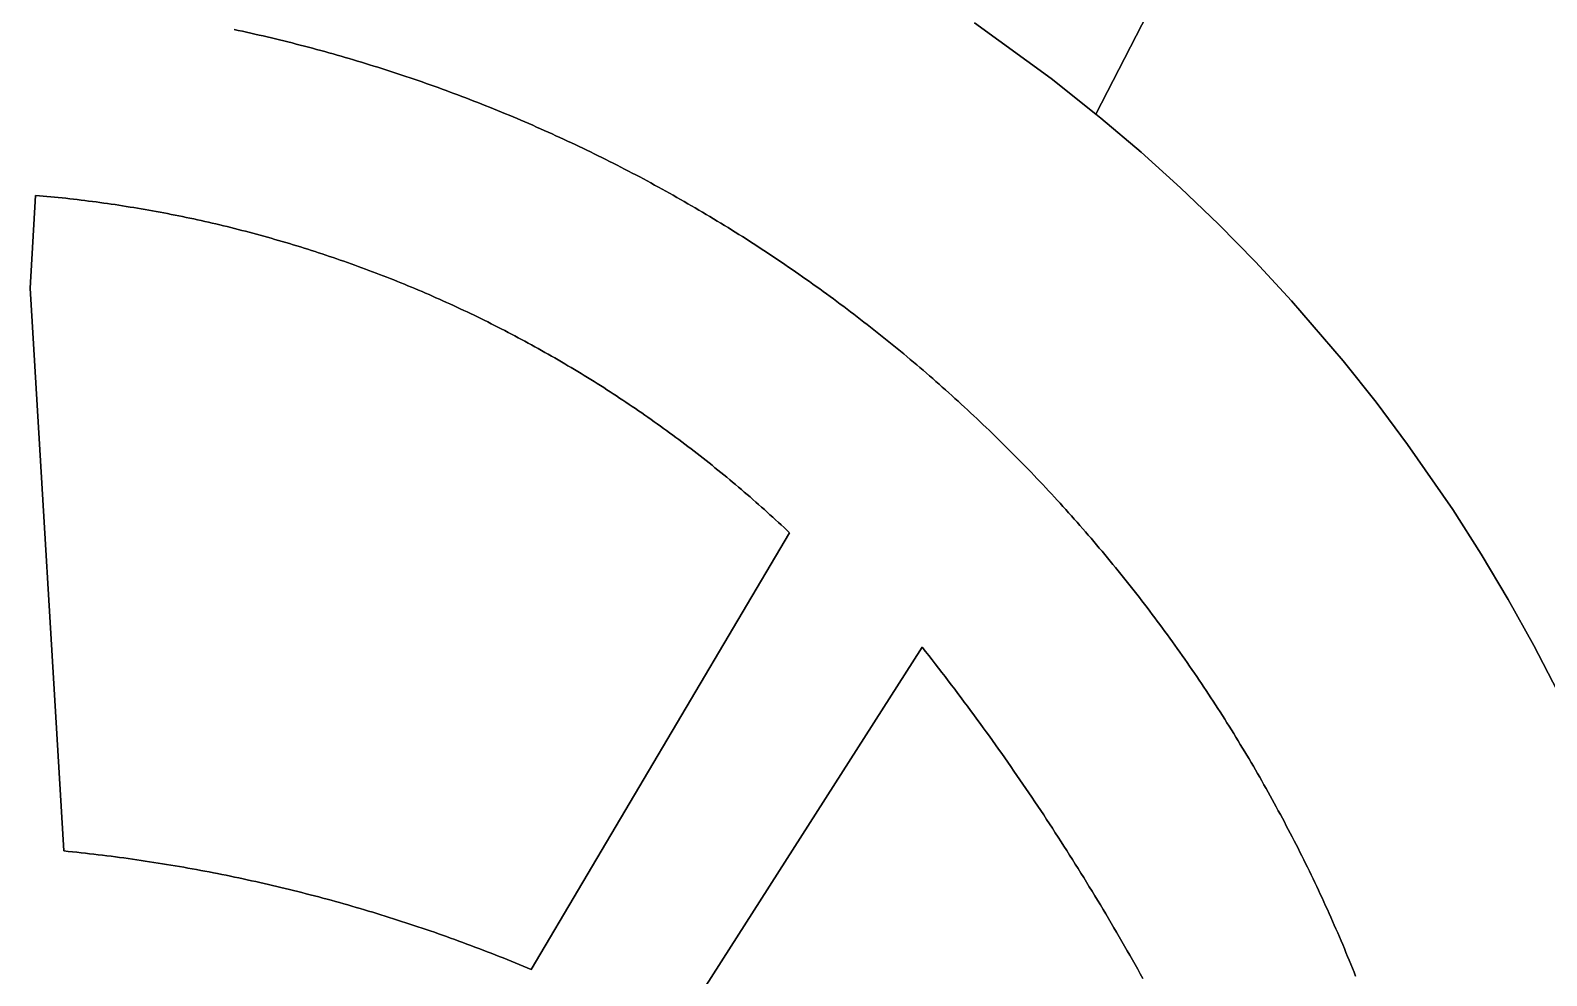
# Model space of a CAD drawing. Header units: millimetres. Extents: x 1811966 to 2218310, y 20519 to 471429.
# Drawn here: x 2002104 to 2054372, y 253441 to 286002 of the extents above; entities that cross this region are included whole.
import ezdxf

# ---------------------------------------------------------------- set-up
doc = ezdxf.new("R2010")
doc.units = ezdxf.units.MM
doc.layers.add('CLOSED_AREAS', color=7, linetype='Continuous')
doc.layers.add('REGION_HOLES', color=7, linetype='Continuous')

msp = doc.modelspace()

# ---------------------------------------------------------------- linework, layer by layer
at = {"layer": 'CLOSED_AREAS'}
for points in [[(2034643.811, 286257.625), (2037286.465, 284344.019), (2038831.713, 283119.077), (2050552.959, 305874.596)], [(2050552.959, 305874.596), (2038831.713, 283119.077), (2039008.23, 282979.15), (2040395.6, 281801.062), (2041747.174, 280582.064), (2043061.733, 279323.238), (2044338.105, 278025.71), (2045575.16, 276690.644), (2047354.606, 274620.264), (2048488.604, 273196.621), (2049579.572, 271739.745), (2051133.228, 269494.967), (2052112.469, 267960.758), (2053045.433, 266397.977), (2053931.322, 264808.035), (2054743.64, 263241.854), (2080238.744, 285317.964), (2082906.278, 287627.772)], [(2047785.326, 253428.813), (2047731.04, 253564.65), (2047676.382, 253700.337), (2047621.354, 253835.875), (2047565.957, 253971.263), (2047510.19, 254106.498), (2047454.054, 254241.581), (2047397.55, 254376.51), (2047340.678, 254511.285), (2047283.438, 254645.903), (2047225.831, 254780.365), (2047167.857, 254914.67), (2047109.516, 255048.815), (2047050.81, 255182.801), (2046991.738, 255316.626), (2046932.301, 255450.289), (2046872.5, 255583.79), (2046812.334, 255717.126), (2046751.805, 255850.298), (2046690.912, 255983.305), (2046629.656, 256116.144), (2046568.039, 256248.816), (2046506.059, 256381.32), (2046443.718, 256513.653), (2046381.015, 256645.816), (2046317.953, 256777.807), (2046254.53, 256909.626), (2046190.748, 257041.271), (2046126.606, 257172.742), (2046062.106, 257304.037), (2045997.248, 257435.155), (2045932.032, 257566.096), (2045866.459, 257696.858), (2045800.53, 257827.441), (2045734.244, 257957.843), (2045667.602, 258088.064), (2045600.606, 258218.103), (2045533.254, 258347.958), (2045465.549, 258477.629), (2045397.489, 258607.115), (2045329.077, 258736.414), (2045260.312, 258865.526), (2045191.194, 258994.45), (2045121.725, 259123.185), (2045051.905, 259251.73), (2044981.734, 259380.084), (2044911.214, 259508.246), (2044840.343, 259636.214), (2044769.124, 259763.989), (2044697.556, 259891.569), (2044625.64, 260018.953), (2044553.377, 260146.141), (2044480.767, 260273.13), (2044407.81, 260399.921), (2044334.508, 260526.512), (2044260.86, 260652.903), (2044186.868, 260779.093), (2044112.531, 260905.079), (2044037.851, 261030.863), (2043962.828, 261156.442), (2043887.462, 261281.816), (2043811.755, 261406.984), (2043735.706, 261531.944), (2043659.316, 261656.697), (2043582.586, 261781.241), (2043505.516, 261905.574), (2043428.108, 262029.697), (2043350.36, 262153.608), (2043272.275, 262277.307), (2043193.853, 262400.792), (2043115.093, 262524.062), (2043035.998, 262647.117), (2042956.567, 262769.956), (2042876.801, 262892.577), (2042796.7, 263014.98), (2042716.266, 263137.164), (2042635.499, 263259.128), (2042554.398, 263380.871), (2042472.966, 263502.392), (2042391.203, 263623.691), (2042309.109, 263744.766), (2042226.684, 263865.616), (2042143.93, 263986.241), (2042060.847, 264106.64), (2041977.436, 264226.811), (2041893.697, 264346.754), (2041809.631, 264466.469), (2041725.238, 264585.953), (2041640.52, 264705.207), (2041555.477, 264824.229), (2041470.109, 264943.018), (2041384.417, 265061.574), (2041298.401, 265179.895), (2041212.063, 265297.981), (2041125.403, 265415.832), (2041038.422, 265533.445), (2040951.12, 265650.82), (2040863.498, 265767.957), (2040775.557, 265884.854), (2040687.296, 266001.51), (2040598.718, 266117.925), (2040509.822, 266234.098), (2040420.61, 266350.028), (2040331.081, 266465.714), (2040241.237, 266581.155), (2040151.078, 266696.351), (2040060.606, 266811.3), (2039969.819, 266926.001), (2039878.72, 267040.455), (2039787.309, 267154.659), (2039695.587, 267268.613), (2039603.553, 267382.317), (2039511.21, 267495.769), (2039418.558, 267608.968), (2039325.596, 267721.914), (2039232.327, 267834.606), (2039138.751, 267947.043), (2039044.868, 268059.224), (2038950.679, 268171.148), (2038856.185, 268282.815), (2038761.387, 268394.224), (2038666.285, 268505.373), (2038570.879, 268616.263), (2038475.172, 268726.891), (2038379.163, 268837.258), (2038282.853, 268947.363), (2038186.243, 269057.204), (2038089.333, 269166.781), (2037992.125, 269276.093), (2037894.618, 269385.139), (2037796.815, 269493.919), (2037698.714, 269602.432), (2037600.318, 269710.676), (2037501.627, 269818.651), (2037402.642, 269926.357), (2037303.363, 270033.792), (2037203.791, 270140.955), (2037103.926, 270247.847), (2037003.771, 270354.465), (2036903.325, 270460.81), (2036802.589, 270566.88), (2036701.563, 270672.674), (2036600.25, 270778.193), (2036498.649, 270883.434), (2036396.761, 270988.398), (2036294.586, 271093.084), (2036192.127, 271197.49), (2036089.382, 271301.616), (2035986.354, 271405.461), (2035883.043, 271509.025), (2035779.45, 271612.306), (2035675.575, 271715.304), (2035571.419, 271818.018), (2035466.984, 271920.447), (2035362.269, 272022.592), (2035257.275, 272124.449), (2035152.005, 272226.02), (2035046.457, 272327.303), (2034940.633, 272428.298), (2034834.534, 272529.003), (2034728.16, 272629.419), (2034621.513, 272729.544), (2034514.593, 272829.377), (2034407.4, 272928.918), (2034299.937, 273028.166), (2034192.203, 273127.12), (2034084.199, 273225.78), (2033975.926, 273324.145), (2033867.386, 273422.214), (2033758.578, 273519.986), (2033649.503, 273617.461), (2033540.163, 273714.638), (2033430.558, 273811.516), (2033320.689, 273908.095), (2033210.557, 274004.373), (2033100.162, 274100.35), (2032989.506, 274196.026), (2032878.589, 274291.399), (2032767.412, 274386.469), (2032655.976, 274481.235), (2032544.282, 274575.697), (2032432.33, 274669.853), (2032320.122, 274763.704), (2032207.658, 274857.248), (2032094.939, 274950.484), (2031981.966, 275043.413), (2031868.74, 275136.033), (2031755.262, 275228.343), (2031641.532, 275320.344), (2031527.551, 275412.033), (2031413.32, 275503.412), (2031298.841, 275594.478), (2031184.113, 275685.231), (2031069.138, 275775.67), (2030953.916, 275865.796), (2030838.449, 275955.607), (2030722.737, 276045.102), (2030606.782, 276134.281), (2030490.583, 276223.143), (2030374.142, 276311.688), (2030257.46, 276399.914), (2030140.538, 276487.822), (2030023.376, 276575.41), (2029905.976, 276662.678), (2029788.337, 276749.626), (2029670.462, 276836.252), (2029552.351, 276922.555), (2029434.005, 277008.537), (2029315.424, 277094.194), (2029196.61, 277179.528), (2029077.564, 277264.537), (2028958.286, 277349.221), (2028838.777, 277433.579), (2028719.039, 277517.611), (2028599.071, 277601.315), (2028478.876, 277684.692), (2028358.453, 277767.74), (2028237.804, 277850.459), (2028116.93, 277932.849), (2027995.831, 278014.908), (2027874.509, 278096.636), (2027752.965, 278178.033), (2027631.198, 278259.098), (2027509.211, 278339.831), (2027387.003, 278420.23), (2027264.577, 278500.295), (2027141.933, 278580.025), (2027019.071, 278659.421), (2026895.994, 278738.481), (2026772.701, 278817.205), (2026649.193, 278895.592), (2026525.472, 278973.641), (2026401.539, 279051.353), (2026277.393, 279128.726), (2026153.037, 279205.759), (2026028.472, 279282.453), (2025903.697, 279358.807), (2025778.714, 279434.82), (2025653.525, 279510.491), (2025528.129, 279585.821), (2025402.528, 279660.808), (2025276.723, 279735.452), (2025150.715, 279809.752), (2025024.504, 279883.708), (2024898.092, 279957.319), (2024771.48, 280030.585), (2024644.668, 280103.504), (2024517.657, 280176.078), (2024390.449, 280248.305), (2024263.044, 280320.184), (2024135.443, 280391.715), (2024007.648, 280462.897), (2023879.659, 280533.731), (2023751.477, 280604.214), (2023623.103, 280674.348), (2023494.538, 280744.131), (2023365.783, 280813.563), (2023236.839, 280882.643), (2023107.707, 280951.371), (2022978.388, 281019.746), (2022848.883, 281087.768), (2022719.192, 281155.436), (2022589.317, 281222.75), (2022459.259, 281289.709), (2022329.019, 281356.313), (2022198.598, 281422.562), (2022067.996, 281488.453), (2021937.215, 281553.989), (2021806.255, 281619.167), (2021675.118, 281683.987), (2021543.804, 281748.449), (2021412.315, 281812.553), (2021280.652, 281876.297), (2021148.815, 281939.682), (2021016.805, 282002.706), (2020884.624, 282065.37), (2020752.273, 282127.673), (2020619.752, 282189.615), (2020487.062, 282251.194), (2020354.205, 282312.411), (2020221.181, 282373.266), (2020087.991, 282433.757), (2019954.637, 282493.884), (2019821.119, 282553.647), (2019687.439, 282613.045), (2019553.597, 282672.078), (2019419.594, 282730.746), (2019285.432, 282789.048), (2019151.111, 282846.983), (2019016.632, 282904.551), (2018881.997, 282961.752), (2018747.206, 283018.586), (2018612.261, 283075.051), (2018477.162, 283131.148), (2018341.91, 283186.876), (2018206.507, 283242.234), (2018070.953, 283297.223), (2017935.249, 283351.841), (2017799.397, 283406.089), (2017663.398, 283459.965), (2017527.251, 283513.471), (2017390.96, 283566.604), (2017254.523, 283619.366), (2017117.944, 283671.754), (2016981.221, 283723.77), (2016844.358, 283775.412), (2016707.354, 283826.681), (2016570.21, 283877.575), (2016432.928, 283928.095), (2016295.509, 283978.24), (2016157.953, 284028.01), (2016020.262, 284077.404), (2015882.436, 284126.422), (2015744.478, 284175.063), (2015606.387, 284223.328), (2015468.165, 284271.216), (2015329.812, 284318.726), (2015191.331, 284365.859), (2015052.721, 284412.613), (2014913.984, 284458.989), (2014775.121, 284504.986), (2014636.134, 284550.604), (2014497.022, 284595.842), (2014357.787, 284640.7), (2014218.43, 284685.178), (2014078.952, 284729.276), (2013939.355, 284772.993), (2013799.639, 284816.328), (2013659.805, 284859.282), (2013519.854, 284901.854), (2013379.787, 284944.044), (2013239.606, 284985.852), (2013099.312, 285027.276), (2012958.904, 285068.318), (2012818.386, 285108.976), (2012677.756, 285149.251), (2012537.018, 285189.141), (2012396.171, 285228.647), (2012255.217, 285267.769), (2012114.156, 285306.506), (2011972.99, 285344.857), (2011831.72, 285382.823), (2011690.347, 285420.403), (2011548.872, 285457.598), (2011407.296, 285494.406), (2011265.62, 285530.827), (2011123.845, 285566.862), (2010981.973, 285602.509), (2010840.003, 285637.769), (2010697.938, 285672.642), (2010555.778, 285707.126), (2010413.525, 285741.223), (2010271.179, 285774.931), (2010128.741, 285808.25), (2009986.213, 285841.18), (2009843.596, 285873.722), (2009700.891, 285905.873), (2009558.098, 285937.636), (2009415.219, 285969.008), (2009272.255, 285999.99), (2009129.207, 286030.582)], [(2054743.64, 263241.854), (2053931.322, 264808.035), (2053045.433, 266397.977), (2052112.469, 267960.758), (2051133.228, 269494.967), (2049579.572, 271739.745), (2048488.604, 273196.621), (2047354.606, 274620.264), (2045575.16, 276690.644), (2044338.105, 278025.71), (2043061.733, 279323.238), (2041747.174, 280582.064), (2040395.6, 281801.062), (2039008.23, 282979.15), (2038831.713, 283119.077), (2037286.465, 284344.019), (2034643.811, 286257.625)], [(2040451.764, 253345.196), (2040362.793, 253505.121), (2040273.475, 253664.853), (2040183.811, 253824.39), (2040093.801, 253983.733), (2040003.445, 254142.88), (2039912.744, 254301.83), (2039821.698, 254460.583), (2039730.308, 254619.138), (2039638.574, 254777.494), (2039546.496, 254935.651), (2039454.075, 255093.608), (2039361.312, 255251.364), (2039268.206, 255408.917), (2039174.759, 255566.269), (2039080.97, 255723.417), (2038986.841, 255880.361), (2038892.371, 256037.101), (2038797.561, 256193.635), (2038702.411, 256349.963), (2038606.922, 256506.084), (2038511.095, 256661.998), (2038414.929, 256817.703), (2038318.426, 256973.199), (2038221.585, 257128.485), (2038124.408, 257283.56), (2038026.894, 257438.425), (2037929.045, 257593.077), (2037830.859, 257747.516), (2037732.339, 257901.742), (2037633.484, 258055.754), (2037534.296, 258209.551), (2037434.773, 258363.132), (2037334.918, 258516.497), (2037234.73, 258669.645), (2037134.209, 258822.575), (2037033.357, 258975.286), (2036932.174, 259127.778), (2036830.66, 259280.05), (2036728.816, 259432.101), (2036626.641, 259583.931), (2036524.138, 259735.539), (2036421.306, 259886.924), (2036318.145, 260038.085), (2036214.656, 260189.022), (2036110.84, 260339.735), (2036006.698, 260490.221), (2035902.228, 260640.481), (2035797.433, 260790.514), (2035692.313, 260940.319), (2035586.867, 261089.896), (2035481.097, 261239.243), (2035375.004, 261388.36), (2035268.586, 261537.247), (2035161.846, 261685.902), (2035054.784, 261834.326), (2034947.399, 261982.516), (2034839.693, 262130.473), (2034731.667, 262278.196), (2034623.319, 262425.685), (2034514.652, 262572.937), (2034405.666, 262719.954), (2034296.361, 262866.733), (2034186.737, 263013.275), (2034076.795, 263159.579), (2033966.537, 263305.644), (2033855.961, 263451.469), (2033745.069, 263597.053), (2033633.862, 263742.397), (2033522.339, 263887.499), (2033410.501, 264032.358), (2033298.35, 264176.974), (2033185.884, 264321.347), (2033073.106, 264465.475), (2032960.015, 264609.358), (2032846.612, 264752.995), (2024246.153, 251316.494)]]:
    msp.add_lwpolyline(points, dxfattribs=at)
msp.add_lwpolyline([(2002103.58, 277122.88), (2003259.484, 257737.92), (2003407.662, 257723.11), (2003555.801, 257707.904), (2003703.897, 257692.301), (2003851.952, 257676.301), (2003999.963, 257659.904), (2004147.929, 257643.112), (2004295.851, 257625.922), (2004443.725, 257608.337), (2004591.552, 257590.356), (2004739.33, 257571.978), (2004887.059, 257553.205), (2005034.736, 257534.036), (2005182.362, 257514.472), (2005329.935, 257494.512), (2005477.453, 257474.157), (2005624.917, 257453.407), (2005772.325, 257432.262), (2005919.675, 257410.722), (2006066.967, 257388.787), (2006214.2, 257366.458), (2006361.373, 257343.734), (2006508.484, 257320.617), (2006655.533, 257297.105), (2006802.518, 257273.2), (2006949.438, 257248.901), (2007096.293, 257224.208), (2007243.082, 257199.122), (2007389.802, 257173.643), (2007536.454, 257147.771), (2007683.036, 257121.506), (2007829.547, 257094.849), (2007975.986, 257067.799), (2008122.353, 257040.357), (2008268.645, 257012.523), (2008414.862, 256984.297), (2008561.003, 256955.68), (2008707.066, 256926.671), (2008853.052, 256897.271), (2008998.958, 256867.48), (2009144.784, 256837.299), (2009290.528, 256806.726), (2009436.19, 256775.764), (2009581.769, 256744.411), (2009727.263, 256712.669), (2009872.672, 256680.537), (2010017.994, 256648.015), (2010163.228, 256615.104), (2010308.374, 256581.805), (2010453.429, 256548.116), (2010598.395, 256514.039), (2010743.268, 256479.574), (2010888.048, 256444.721), (2011032.735, 256409.48), (2011177.327, 256373.852), (2011321.822, 256337.837), (2011466.221, 256301.434), (2011610.522, 256264.645), (2011754.723, 256227.47), (2011898.825, 256189.908), (2012042.825, 256151.96), (2012186.723, 256113.627), (2012330.518, 256074.909), (2012474.209, 256035.805), (2012617.794, 255996.317), (2012761.273, 255956.444), (2012904.645, 255916.186), (2013047.909, 255875.545), (2013191.063, 255834.521), (2013334.106, 255793.113), (2013477.039, 255751.321), (2013619.858, 255709.148), (2013762.565, 255666.591), (2013905.156, 255623.653), (2014047.633, 255580.333), (2014189.992, 255536.631), (2014332.234, 255492.548), (2014474.358, 255448.084), (2014616.362, 255403.239), (2014758.245, 255358.015), (2014900.006, 255312.41), (2015041.645, 255266.426), (2015183.16, 255220.062), (2015324.551, 255173.32), (2015465.816, 255126.199), (2015606.954, 255078.7), (2015747.964, 255030.822), (2015888.845, 254982.568), (2016029.597, 254933.936), (2016170.218, 254884.927), (2016310.707, 254835.541), (2016451.063, 254785.78), (2016591.286, 254735.642), (2016731.374, 254685.129), (2016871.326, 254634.241), (2017011.141, 254582.979), (2017150.818, 254531.342), (2017290.356, 254479.331), (2017429.755, 254426.946), (2017569.013, 254374.188), (2017708.128, 254321.057), (2017847.102, 254267.554), (2017985.931, 254213.678), (2018124.615, 254159.431), (2018263.154, 254104.813), (2018401.546, 254049.824), (2018539.79, 253994.464), (2018677.885, 253938.734), (2018815.83, 253882.634), (2018953.625, 253826.165), (2019091.268, 253769.327), (2019228.758, 253712.12), (2019366.094, 253654.546), (2028274.583, 268695.149), (2028179.009, 268785.162), (2028083.162, 268874.883), (2027987.042, 268964.312), (2027890.649, 269053.448), (2027793.986, 269142.29), (2027697.053, 269230.837), (2027599.851, 269319.088), (2027502.38, 269407.043), (2027404.642, 269494.701), (2027306.637, 269582.061), (2027208.367, 269669.122), (2027109.832, 269755.884), (2027011.034, 269842.345), (2026911.973, 269928.504), (2026812.649, 270014.362), (2026713.065, 270099.917), (2026613.221, 270185.168), (2026513.117, 270270.115), (2026412.756, 270354.756), (2026312.137, 270439.092), (2026211.262, 270523.121), (2026110.131, 270606.842), (2026008.746, 270690.255), (2025907.107, 270773.358), (2025805.216, 270856.152), (2025703.073, 270938.636), (2025600.68, 271020.807), (2025498.036, 271102.667), (2025395.144, 271184.214), (2025292.004, 271265.447), (2025188.618, 271346.365), (2025084.985, 271426.968), (2024981.107, 271507.256), (2024876.985, 271587.226), (2024772.621, 271666.88), (2024668.014, 271746.215), (2024563.166, 271825.231), (2024458.078, 271903.928), (2024352.751, 271982.304), (2024247.185, 272060.359), (2024141.383, 272138.092), (2024035.344, 272215.503), (2023929.07, 272292.59), (2023822.562, 272369.354), (2023715.82, 272445.793), (2023608.846, 272521.906), (2023501.641, 272597.693), (2023394.206, 272673.154), (2023286.541, 272748.287), (2023178.648, 272823.092), (2023070.528, 272897.568), (2022962.182, 272971.714), (2022853.61, 273045.53), (2022744.814, 273119.015), (2022635.795, 273192.169), (2022526.553, 273264.99), (2022417.09, 273337.478), (2022307.407, 273409.633), (2022197.505, 273481.453), (2022087.385, 273552.938), (2021977.047, 273624.088), (2021866.493, 273694.901), (2021755.724, 273765.377), (2021644.742, 273835.516), (2021533.546, 273905.316), (2021422.137, 273974.778), (2021310.518, 274043.9), (2021198.689, 274112.681), (2021086.651, 274181.122), (2020974.406, 274249.221), (2020861.953, 274316.979), (2020749.295, 274384.393), (2020636.431, 274451.464), (2020523.364, 274518.191), (2020410.095, 274584.574), (2020296.623, 274650.611), (2020182.952, 274716.303), (2020069.08, 274781.648), (2019955.011, 274846.646), (2019840.743, 274911.296), (2019726.28, 274975.598), (2019611.621, 275039.551), (2019496.768, 275103.155), (2019381.722, 275166.409), (2019266.484, 275229.312), (2019151.055, 275291.864), (2019035.436, 275354.064), (2018919.628, 275415.911), (2018803.632, 275477.406), (2018687.449, 275538.548), (2018571.081, 275599.335), (2018454.528, 275659.767), (2018337.792, 275719.845), (2018220.873, 275779.567), (2018103.773, 275838.932), (2017986.493, 275897.94), (2017869.034, 275956.592), (2017751.397, 276014.885), (2017633.582, 276072.819), (2017515.592, 276130.395), (2017397.427, 276187.611), (2017279.088, 276244.467), (2017160.577, 276300.963), (2017041.894, 276357.097), (2016923.041, 276412.869), (2016804.019, 276468.28), (2016684.828, 276523.328), (2016565.471, 276578.012), (2016445.947, 276632.333), (2016326.259, 276686.29), (2016206.406, 276739.881), (2016086.392, 276793.108), (2015966.215, 276845.969), (2015845.878, 276898.464), (2015725.382, 276950.592), (2015604.728, 277002.353), (2015483.917, 277053.746), (2015362.95, 277104.771), (2015241.828, 277155.428), (2015120.552, 277205.716), (2014999.124, 277255.634), (2014877.544, 277305.182), (2014755.814, 277354.359), (2014633.934, 277403.166), (2014511.907, 277451.601), (2014389.733, 277499.665), (2014267.413, 277547.356), (2014144.948, 277594.674), (2014022.34, 277641.62), (2013899.589, 277688.192), (2013776.697, 277734.389), (2013653.666, 277780.213), (2013530.495, 277825.661), (2013407.186, 277870.735), (2013283.74, 277915.432), (2013160.16, 277959.754), (2013036.444, 278003.699), (2012912.596, 278047.267), (2012788.615, 278090.457), (2012664.503, 278133.27), (2012540.262, 278175.705), (2012415.892, 278217.761), (2012291.394, 278259.439), (2012166.77, 278300.737), (2012042.021, 278341.655), (2011917.148, 278382.193), (2011792.152, 278422.351), (2011667.035, 278462.128), (2011541.796, 278501.524), (2011416.439, 278540.539), (2011290.963, 278579.171), (2011165.37, 278617.421), (2011039.661, 278655.289), (2010913.838, 278692.774), (2010787.901, 278729.875), (2010661.852, 278766.593), (2010535.691, 278802.926), (2010409.42, 278838.875), (2010283.041, 278874.44), (2010156.553, 278909.62), (2010029.959, 278944.414), (2009903.26, 278978.823), (2009776.457, 279012.845), (2009649.55, 279046.482), (2009522.542, 279079.731), (2009395.433, 279112.594), (2009268.225, 279145.07), (2009140.918, 279177.158), (2009013.514, 279208.858), (2008886.015, 279240.171), (2008758.42, 279271.095), (2008630.732, 279301.63), (2008502.951, 279331.776), (2008375.08, 279361.533), (2008247.118, 279390.9), (2008119.068, 279419.878), (2007990.929, 279448.466), (2007862.705, 279476.663), (2007734.395, 279504.469), (2007606.001, 279531.885), (2007477.524, 279558.91), (2007348.965, 279585.543), (2007220.326, 279611.785), (2007091.608, 279637.635), (2006962.811, 279663.093), (2006833.938, 279688.159), (2006704.989, 279712.832), (2006575.965, 279737.112), (2006446.868, 279760.999), (2006317.699, 279784.493), (2006188.459, 279807.594), (2006059.149, 279830.301), (2005929.771, 279852.614), (2005800.325, 279874.533), (2005670.813, 279896.057), (2005541.236, 279917.188), (2005411.596, 279937.923), (2005281.892, 279958.264), (2005152.128, 279978.21), (2005022.303, 279997.76), (2004892.42, 280016.915), (2004762.479, 280035.674), (2004632.481, 280054.038), (2004502.428, 280072.006), (2004372.321, 280089.577), (2004242.16, 280106.753), (2004111.949, 280123.531), (2003981.686, 280139.914), (2003851.375, 280155.899), (2003721.015, 280171.488), (2003590.609, 280186.68), (2003460.156, 280201.474), (2003329.66, 280215.871), (2003199.12, 280229.871), (2003068.538, 280243.473), (2002937.915, 280256.678), (2002807.253, 280269.484), (2002676.552, 280281.893), (2002545.815, 280293.904), (2002415.041, 280305.516), (2002284.232, 280316.73)], close=True, dxfattribs=at)
at = {"layer": 'REGION_HOLES'}
for points in [[(2009129.207, 286030.582), (2009272.255, 285999.99), (2009415.219, 285969.008), (2009558.098, 285937.636), (2009700.891, 285905.873), (2009843.596, 285873.722), (2009986.213, 285841.18), (2010128.741, 285808.25), (2010271.179, 285774.931), (2010413.525, 285741.223), (2010555.778, 285707.126), (2010697.938, 285672.642), (2010840.003, 285637.769), (2010981.973, 285602.509), (2011123.845, 285566.862), (2011265.62, 285530.827), (2011407.296, 285494.406), (2011548.872, 285457.598), (2011690.347, 285420.403), (2011831.72, 285382.823), (2011972.99, 285344.857), (2012114.156, 285306.506), (2012255.217, 285267.769), (2012396.171, 285228.647), (2012537.018, 285189.141), (2012677.756, 285149.251), (2012818.386, 285108.976), (2012958.904, 285068.318), (2013099.312, 285027.276), (2013239.606, 284985.852), (2013379.787, 284944.044), (2013519.854, 284901.854), (2013659.805, 284859.282), (2013799.639, 284816.328), (2013939.355, 284772.993), (2014078.952, 284729.276), (2014218.43, 284685.178), (2014357.787, 284640.7), (2014497.022, 284595.842), (2014636.134, 284550.604), (2014775.121, 284504.986), (2014913.984, 284458.989), (2015052.721, 284412.613), (2015191.331, 284365.859), (2015329.812, 284318.726), (2015468.165, 284271.216), (2015606.387, 284223.328), (2015744.478, 284175.063), (2015882.436, 284126.422), (2016020.262, 284077.404), (2016157.953, 284028.01), (2016295.509, 283978.24), (2016432.928, 283928.095), (2016570.21, 283877.575), (2016707.354, 283826.681), (2016844.358, 283775.412), (2016981.221, 283723.77), (2017117.944, 283671.754), (2017254.523, 283619.366), (2017390.96, 283566.604), (2017527.251, 283513.471), (2017663.398, 283459.965), (2017799.397, 283406.089), (2017935.249, 283351.841), (2018070.953, 283297.223), (2018206.507, 283242.234), (2018341.91, 283186.876), (2018477.162, 283131.148), (2018612.261, 283075.051), (2018747.206, 283018.586), (2018881.997, 282961.752), (2019016.632, 282904.551), (2019151.111, 282846.983), (2019285.432, 282789.048), (2019419.594, 282730.746), (2019553.597, 282672.078), (2019687.439, 282613.045), (2019821.119, 282553.647), (2019954.637, 282493.884), (2020087.991, 282433.757), (2020221.181, 282373.266), (2020354.205, 282312.411), (2020487.062, 282251.194), (2020619.752, 282189.615), (2020752.273, 282127.673), (2020884.624, 282065.37), (2021016.805, 282002.706), (2021148.815, 281939.682), (2021280.652, 281876.297), (2021412.315, 281812.553), (2021543.804, 281748.449), (2021675.118, 281683.987), (2021806.255, 281619.167), (2021937.215, 281553.989), (2022067.996, 281488.453), (2022198.598, 281422.562), (2022329.019, 281356.313), (2022459.259, 281289.709), (2022589.317, 281222.75), (2022719.192, 281155.436), (2022848.883, 281087.768), (2022978.388, 281019.746), (2023107.707, 280951.371), (2023236.839, 280882.643), (2023365.783, 280813.563), (2023494.538, 280744.131), (2023623.103, 280674.348), (2023751.477, 280604.214), (2023879.659, 280533.731), (2024007.648, 280462.897), (2024135.443, 280391.715), (2024263.044, 280320.184), (2024390.449, 280248.305), (2024517.657, 280176.078), (2024644.668, 280103.504), (2024771.48, 280030.585), (2024898.092, 279957.319), (2025024.504, 279883.708), (2025150.715, 279809.752), (2025276.723, 279735.452), (2025402.528, 279660.808), (2025528.129, 279585.821), (2025653.525, 279510.491), (2025778.714, 279434.82), (2025903.697, 279358.807), (2026028.472, 279282.453), (2026153.037, 279205.759), (2026277.393, 279128.726), (2026401.539, 279051.353), (2026525.472, 278973.641), (2026649.193, 278895.592), (2026772.701, 278817.205), (2026895.994, 278738.481), (2027019.071, 278659.421), (2027141.933, 278580.025), (2027264.577, 278500.295), (2027387.003, 278420.23), (2027509.211, 278339.831), (2027631.198, 278259.098), (2027752.965, 278178.033), (2027874.509, 278096.636), (2027995.831, 278014.908), (2028116.93, 277932.849), (2028237.804, 277850.459), (2028358.453, 277767.74), (2028478.876, 277684.692), (2028599.071, 277601.315), (2028719.039, 277517.611), (2028838.777, 277433.579), (2028958.286, 277349.221), (2029077.564, 277264.537), (2029196.61, 277179.528), (2029315.424, 277094.194), (2029434.005, 277008.537), (2029552.351, 276922.555), (2029670.462, 276836.252), (2029788.337, 276749.626), (2029905.976, 276662.678), (2030023.376, 276575.41), (2030140.538, 276487.822), (2030257.46, 276399.914), (2030374.142, 276311.688), (2030490.583, 276223.143), (2030606.782, 276134.281), (2030722.737, 276045.102), (2030838.449, 275955.607), (2030953.916, 275865.796), (2031069.138, 275775.67), (2031184.113, 275685.231), (2031298.841, 275594.478), (2031413.32, 275503.412), (2031527.551, 275412.033), (2031641.532, 275320.344), (2031755.262, 275228.343), (2031868.74, 275136.033), (2031981.966, 275043.413), (2032094.939, 274950.484), (2032207.658, 274857.248), (2032320.122, 274763.704), (2032432.33, 274669.853), (2032544.282, 274575.697), (2032655.976, 274481.235), (2032767.412, 274386.469), (2032878.589, 274291.399), (2032989.506, 274196.026), (2033100.162, 274100.35), (2033210.557, 274004.373), (2033320.689, 273908.095), (2033430.558, 273811.516), (2033540.163, 273714.638), (2033649.503, 273617.461), (2033758.578, 273519.986), (2033867.386, 273422.214), (2033975.926, 273324.145), (2034084.199, 273225.78), (2034192.203, 273127.12), (2034299.937, 273028.166), (2034407.4, 272928.918), (2034514.593, 272829.377), (2034621.513, 272729.544), (2034728.16, 272629.419), (2034834.534, 272529.003), (2034940.633, 272428.298), (2035046.457, 272327.303), (2035152.005, 272226.02), (2035257.275, 272124.449), (2035362.269, 272022.592), (2035466.984, 271920.447), (2035571.419, 271818.018), (2035675.575, 271715.304), (2035779.45, 271612.306), (2035883.043, 271509.025), (2035986.354, 271405.461), (2036089.382, 271301.616), (2036192.127, 271197.49), (2036294.586, 271093.084), (2036396.761, 270988.398), (2036498.649, 270883.434), (2036600.25, 270778.193), (2036701.563, 270672.674), (2036802.589, 270566.88), (2036903.325, 270460.81), (2037003.771, 270354.465), (2037103.926, 270247.847), (2037203.791, 270140.955), (2037303.363, 270033.792), (2037402.642, 269926.357), (2037501.627, 269818.651), (2037600.318, 269710.676), (2037698.714, 269602.432), (2037796.815, 269493.919), (2037894.618, 269385.139), (2037992.125, 269276.093), (2038089.333, 269166.781), (2038186.243, 269057.204), (2038282.853, 268947.363), (2038379.163, 268837.258), (2038475.172, 268726.891), (2038570.879, 268616.263), (2038666.285, 268505.373), (2038761.387, 268394.224), (2038856.185, 268282.815), (2038950.679, 268171.148), (2039044.868, 268059.224), (2039138.751, 267947.043), (2039232.327, 267834.606), (2039325.596, 267721.914), (2039418.558, 267608.968), (2039511.21, 267495.769), (2039603.553, 267382.317), (2039695.587, 267268.613), (2039787.309, 267154.659), (2039878.72, 267040.455), (2039969.819, 266926.001), (2040060.606, 266811.3), (2040151.078, 266696.351), (2040241.237, 266581.155), (2040331.081, 266465.714), (2040420.61, 266350.028), (2040509.822, 266234.098), (2040598.718, 266117.925), (2040687.296, 266001.51), (2040775.557, 265884.854), (2040863.498, 265767.957), (2040951.12, 265650.82), (2041038.422, 265533.445), (2041125.403, 265415.832), (2041212.063, 265297.981), (2041298.401, 265179.895), (2041384.417, 265061.574), (2041470.109, 264943.018), (2041555.477, 264824.229), (2041640.52, 264705.207), (2041725.238, 264585.953), (2041809.631, 264466.469), (2041893.697, 264346.754), (2041977.436, 264226.811), (2042060.847, 264106.64), (2042143.93, 263986.241), (2042226.684, 263865.616), (2042309.109, 263744.766), (2042391.203, 263623.691), (2042472.966, 263502.392), (2042554.398, 263380.871), (2042635.499, 263259.128), (2042716.266, 263137.164), (2042796.7, 263014.98), (2042876.801, 262892.577), (2042956.567, 262769.956), (2043035.998, 262647.117), (2043115.093, 262524.062), (2043193.853, 262400.792), (2043272.275, 262277.307), (2043350.36, 262153.608), (2043428.108, 262029.697), (2043505.516, 261905.574), (2043582.586, 261781.241), (2043659.316, 261656.697), (2043735.706, 261531.944), (2043811.755, 261406.984), (2043887.462, 261281.816), (2043962.828, 261156.442), (2044037.851, 261030.863), (2044112.531, 260905.079), (2044186.868, 260779.093), (2044260.86, 260652.903), (2044334.508, 260526.512), (2044407.81, 260399.921), (2044480.767, 260273.13), (2044553.377, 260146.141), (2044625.64, 260018.953), (2044697.556, 259891.569), (2044769.124, 259763.989), (2044840.343, 259636.214), (2044911.214, 259508.246), (2044981.734, 259380.084), (2045051.905, 259251.73), (2045121.725, 259123.185), (2045191.194, 258994.45), (2045260.312, 258865.526), (2045329.077, 258736.414), (2045397.489, 258607.115), (2045465.549, 258477.629), (2045533.254, 258347.958), (2045600.606, 258218.103), (2045667.602, 258088.064), (2045734.244, 257957.843), (2045800.53, 257827.441), (2045866.459, 257696.858), (2045932.032, 257566.096), (2045997.248, 257435.155), (2046062.106, 257304.037), (2046126.606, 257172.742), (2046190.748, 257041.271), (2046254.53, 256909.626), (2046317.953, 256777.807), (2046381.015, 256645.816), (2046443.718, 256513.653), (2046506.059, 256381.32), (2046568.039, 256248.816), (2046629.656, 256116.144), (2046690.912, 255983.305), (2046751.805, 255850.298), (2046812.334, 255717.126), (2046872.5, 255583.79), (2046932.301, 255450.289), (2046991.738, 255316.626), (2047050.81, 255182.801), (2047109.516, 255048.815), (2047167.857, 254914.67), (2047225.831, 254780.365), (2047283.438, 254645.903), (2047340.678, 254511.285), (2047397.55, 254376.51), (2047454.054, 254241.581), (2047510.19, 254106.498), (2047565.957, 253971.263), (2047621.354, 253835.875), (2047676.382, 253700.337), (2047731.04, 253564.65), (2047785.326, 253428.813)], [(2024246.153, 251316.494), (2032846.612, 264752.995), (2032960.015, 264609.358), (2033073.106, 264465.475), (2033185.884, 264321.347), (2033298.35, 264176.974), (2033410.501, 264032.358), (2033522.339, 263887.499), (2033633.862, 263742.397), (2033745.069, 263597.053), (2033855.961, 263451.469), (2033966.537, 263305.644), (2034076.795, 263159.579), (2034186.737, 263013.275), (2034296.361, 262866.733), (2034405.666, 262719.954), (2034514.652, 262572.937), (2034623.319, 262425.685), (2034731.667, 262278.196), (2034839.693, 262130.473), (2034947.399, 261982.516), (2035054.784, 261834.326), (2035161.846, 261685.902), (2035268.586, 261537.247), (2035375.004, 261388.36), (2035481.097, 261239.243), (2035586.867, 261089.896), (2035692.313, 260940.319), (2035797.433, 260790.514), (2035902.228, 260640.481), (2036006.698, 260490.221), (2036110.84, 260339.735), (2036214.656, 260189.022), (2036318.145, 260038.085), (2036421.306, 259886.924), (2036524.138, 259735.539), (2036626.641, 259583.931), (2036728.816, 259432.101), (2036830.66, 259280.05), (2036932.174, 259127.778), (2037033.357, 258975.286), (2037134.209, 258822.575), (2037234.73, 258669.645), (2037334.918, 258516.497), (2037434.773, 258363.132), (2037534.296, 258209.551), (2037633.484, 258055.754), (2037732.339, 257901.742), (2037830.859, 257747.516), (2037929.045, 257593.077), (2038026.894, 257438.425), (2038124.408, 257283.56), (2038221.585, 257128.485), (2038318.426, 256973.199), (2038414.929, 256817.703), (2038511.095, 256661.998), (2038606.922, 256506.084), (2038702.411, 256349.963), (2038797.561, 256193.635), (2038892.371, 256037.101), (2038986.841, 255880.361), (2039080.97, 255723.417), (2039174.759, 255566.269), (2039268.206, 255408.917), (2039361.312, 255251.364), (2039454.075, 255093.608), (2039546.496, 254935.651), (2039638.574, 254777.494), (2039730.308, 254619.138), (2039821.698, 254460.583), (2039912.744, 254301.83), (2040003.445, 254142.88), (2040093.801, 253983.733), (2040183.811, 253824.39), (2040273.475, 253664.853), (2040362.793, 253505.121), (2040451.764, 253345.196)]]:
    msp.add_lwpolyline(points, dxfattribs=at)
msp.add_lwpolyline([(2002284.232, 280316.73), (2002415.041, 280305.516), (2002545.815, 280293.904), (2002676.552, 280281.893), (2002807.253, 280269.484), (2002937.915, 280256.678), (2003068.538, 280243.473), (2003199.12, 280229.871), (2003329.66, 280215.871), (2003460.156, 280201.474), (2003590.609, 280186.68), (2003721.015, 280171.488), (2003851.375, 280155.899), (2003981.686, 280139.914), (2004111.949, 280123.531), (2004242.16, 280106.753), (2004372.321, 280089.577), (2004502.428, 280072.006), (2004632.481, 280054.038), (2004762.479, 280035.674), (2004892.42, 280016.915), (2005022.303, 279997.76), (2005152.128, 279978.21), (2005281.892, 279958.264), (2005411.596, 279937.923), (2005541.236, 279917.188), (2005670.813, 279896.057), (2005800.325, 279874.533), (2005929.771, 279852.614), (2006059.149, 279830.301), (2006188.459, 279807.594), (2006317.699, 279784.493), (2006446.868, 279760.999), (2006575.965, 279737.112), (2006704.989, 279712.832), (2006833.938, 279688.159), (2006962.811, 279663.093), (2007091.608, 279637.635), (2007220.326, 279611.785), (2007348.965, 279585.543), (2007477.524, 279558.91), (2007606.001, 279531.885), (2007734.395, 279504.469), (2007862.705, 279476.663), (2007990.929, 279448.466), (2008119.068, 279419.878), (2008247.118, 279390.9), (2008375.08, 279361.533), (2008502.951, 279331.776), (2008630.732, 279301.63), (2008758.42, 279271.095), (2008886.015, 279240.171), (2009013.514, 279208.858), (2009140.918, 279177.158), (2009268.225, 279145.07), (2009395.433, 279112.594), (2009522.542, 279079.731), (2009649.55, 279046.482), (2009776.457, 279012.845), (2009903.26, 278978.823), (2010029.959, 278944.414), (2010156.553, 278909.62), (2010283.041, 278874.44), (2010409.42, 278838.875), (2010535.691, 278802.926), (2010661.852, 278766.593), (2010787.901, 278729.875), (2010913.838, 278692.774), (2011039.661, 278655.289), (2011165.37, 278617.421), (2011290.963, 278579.171), (2011416.439, 278540.539), (2011541.796, 278501.524), (2011667.035, 278462.128), (2011792.152, 278422.351), (2011917.148, 278382.193), (2012042.021, 278341.655), (2012166.77, 278300.737), (2012291.394, 278259.439), (2012415.892, 278217.761), (2012540.262, 278175.705), (2012664.503, 278133.27), (2012788.615, 278090.457), (2012912.596, 278047.267), (2013036.444, 278003.699), (2013160.16, 277959.754), (2013283.74, 277915.432), (2013407.186, 277870.735), (2013530.495, 277825.661), (2013653.666, 277780.213), (2013776.697, 277734.389), (2013899.589, 277688.192), (2014022.34, 277641.62), (2014144.948, 277594.674), (2014267.413, 277547.356), (2014389.733, 277499.665), (2014511.907, 277451.601), (2014633.934, 277403.166), (2014755.814, 277354.359), (2014877.544, 277305.182), (2014999.124, 277255.634), (2015120.552, 277205.716), (2015241.828, 277155.428), (2015362.95, 277104.771), (2015483.917, 277053.746), (2015604.728, 277002.353), (2015725.382, 276950.592), (2015845.878, 276898.464), (2015966.215, 276845.969), (2016086.392, 276793.108), (2016206.406, 276739.881), (2016326.259, 276686.29), (2016445.947, 276632.333), (2016565.471, 276578.012), (2016684.828, 276523.328), (2016804.019, 276468.28), (2016923.041, 276412.869), (2017041.894, 276357.097), (2017160.577, 276300.963), (2017279.088, 276244.467), (2017397.427, 276187.611), (2017515.592, 276130.395), (2017633.582, 276072.819), (2017751.397, 276014.885), (2017869.034, 275956.592), (2017986.493, 275897.94), (2018103.773, 275838.932), (2018220.873, 275779.567), (2018337.792, 275719.845), (2018454.528, 275659.767), (2018571.081, 275599.335), (2018687.449, 275538.548), (2018803.632, 275477.406), (2018919.628, 275415.911), (2019035.436, 275354.064), (2019151.055, 275291.864), (2019266.484, 275229.312), (2019381.722, 275166.409), (2019496.768, 275103.155), (2019611.621, 275039.551), (2019726.28, 274975.598), (2019840.743, 274911.296), (2019955.011, 274846.646), (2020069.08, 274781.648), (2020182.952, 274716.303), (2020296.623, 274650.611), (2020410.095, 274584.574), (2020523.364, 274518.191), (2020636.431, 274451.464), (2020749.295, 274384.393), (2020861.953, 274316.979), (2020974.406, 274249.221), (2021086.651, 274181.122), (2021198.689, 274112.681), (2021310.518, 274043.9), (2021422.137, 273974.778), (2021533.546, 273905.316), (2021644.742, 273835.516), (2021755.724, 273765.377), (2021866.493, 273694.901), (2021977.047, 273624.088), (2022087.385, 273552.938), (2022197.505, 273481.453), (2022307.407, 273409.633), (2022417.09, 273337.478), (2022526.553, 273264.99), (2022635.795, 273192.169), (2022744.814, 273119.015), (2022853.61, 273045.53), (2022962.182, 272971.714), (2023070.528, 272897.568), (2023178.648, 272823.092), (2023286.541, 272748.287), (2023394.206, 272673.154), (2023501.641, 272597.693), (2023608.846, 272521.906), (2023715.82, 272445.793), (2023822.562, 272369.354), (2023929.07, 272292.59), (2024035.344, 272215.503), (2024141.383, 272138.092), (2024247.185, 272060.359), (2024352.751, 271982.304), (2024458.078, 271903.928), (2024563.166, 271825.231), (2024668.014, 271746.215), (2024772.621, 271666.88), (2024876.985, 271587.226), (2024981.107, 271507.256), (2025084.985, 271426.968), (2025188.618, 271346.365), (2025292.004, 271265.447), (2025395.144, 271184.214), (2025498.036, 271102.667), (2025600.68, 271020.807), (2025703.073, 270938.636), (2025805.216, 270856.152), (2025907.107, 270773.358), (2026008.746, 270690.255), (2026110.131, 270606.842), (2026211.262, 270523.121), (2026312.137, 270439.092), (2026412.756, 270354.756), (2026513.117, 270270.115), (2026613.221, 270185.168), (2026713.065, 270099.917), (2026812.649, 270014.362), (2026911.973, 269928.504), (2027011.034, 269842.345), (2027109.832, 269755.884), (2027208.367, 269669.122), (2027306.637, 269582.061), (2027404.642, 269494.701), (2027502.38, 269407.043), (2027599.851, 269319.088), (2027697.053, 269230.837), (2027793.986, 269142.29), (2027890.649, 269053.448), (2027987.042, 268964.312), (2028083.162, 268874.883), (2028179.009, 268785.162), (2028274.583, 268695.149), (2019366.094, 253654.546), (2019228.758, 253712.12), (2019091.268, 253769.327), (2018953.625, 253826.165), (2018815.83, 253882.634), (2018677.885, 253938.734), (2018539.79, 253994.464), (2018401.546, 254049.824), (2018263.154, 254104.813), (2018124.615, 254159.431), (2017985.931, 254213.678), (2017847.102, 254267.554), (2017708.128, 254321.057), (2017569.013, 254374.188), (2017429.755, 254426.946), (2017290.356, 254479.331), (2017150.818, 254531.342), (2017011.141, 254582.979), (2016871.326, 254634.241), (2016731.374, 254685.129), (2016591.286, 254735.642), (2016451.063, 254785.78), (2016310.707, 254835.541), (2016170.218, 254884.927), (2016029.597, 254933.936), (2015888.845, 254982.568), (2015747.964, 255030.822), (2015606.954, 255078.7), (2015465.816, 255126.199), (2015324.551, 255173.32), (2015183.16, 255220.062), (2015041.645, 255266.426), (2014900.006, 255312.41), (2014758.245, 255358.015), (2014616.362, 255403.239), (2014474.358, 255448.084), (2014332.234, 255492.548), (2014189.992, 255536.631), (2014047.633, 255580.333), (2013905.156, 255623.653), (2013762.565, 255666.591), (2013619.858, 255709.148), (2013477.039, 255751.321), (2013334.106, 255793.113), (2013191.063, 255834.521), (2013047.909, 255875.545), (2012904.645, 255916.186), (2012761.273, 255956.444), (2012617.794, 255996.317), (2012474.209, 256035.805), (2012330.518, 256074.909), (2012186.723, 256113.627), (2012042.825, 256151.96), (2011898.825, 256189.908), (2011754.723, 256227.47), (2011610.522, 256264.645), (2011466.221, 256301.434), (2011321.822, 256337.837), (2011177.327, 256373.852), (2011032.735, 256409.48), (2010888.048, 256444.721), (2010743.268, 256479.574), (2010598.395, 256514.039), (2010453.429, 256548.116), (2010308.374, 256581.805), (2010163.228, 256615.104), (2010017.994, 256648.015), (2009872.672, 256680.537), (2009727.263, 256712.669), (2009581.769, 256744.411), (2009436.19, 256775.764), (2009290.528, 256806.726), (2009144.784, 256837.299), (2008998.958, 256867.48), (2008853.052, 256897.271), (2008707.066, 256926.671), (2008561.003, 256955.68), (2008414.862, 256984.297), (2008268.645, 257012.523), (2008122.353, 257040.357), (2007975.986, 257067.799), (2007829.547, 257094.849), (2007683.036, 257121.506), (2007536.454, 257147.771), (2007389.802, 257173.643), (2007243.082, 257199.122), (2007096.293, 257224.208), (2006949.438, 257248.901), (2006802.518, 257273.2), (2006655.533, 257297.105), (2006508.484, 257320.617), (2006361.373, 257343.734), (2006214.2, 257366.458), (2006066.967, 257388.787), (2005919.675, 257410.722), (2005772.325, 257432.262), (2005624.917, 257453.407), (2005477.453, 257474.157), (2005329.935, 257494.512), (2005182.362, 257514.472), (2005034.736, 257534.036), (2004887.059, 257553.205), (2004739.33, 257571.978), (2004591.552, 257590.356), (2004443.725, 257608.337), (2004295.851, 257625.922), (2004147.929, 257643.112), (2003999.963, 257659.904), (2003851.952, 257676.301), (2003703.897, 257692.301), (2003555.801, 257707.904), (2003407.662, 257723.11), (2003259.484, 257737.92), (2002103.58, 277122.88)], close=True, dxfattribs=at)

doc.saveas('drawing.dxf')
